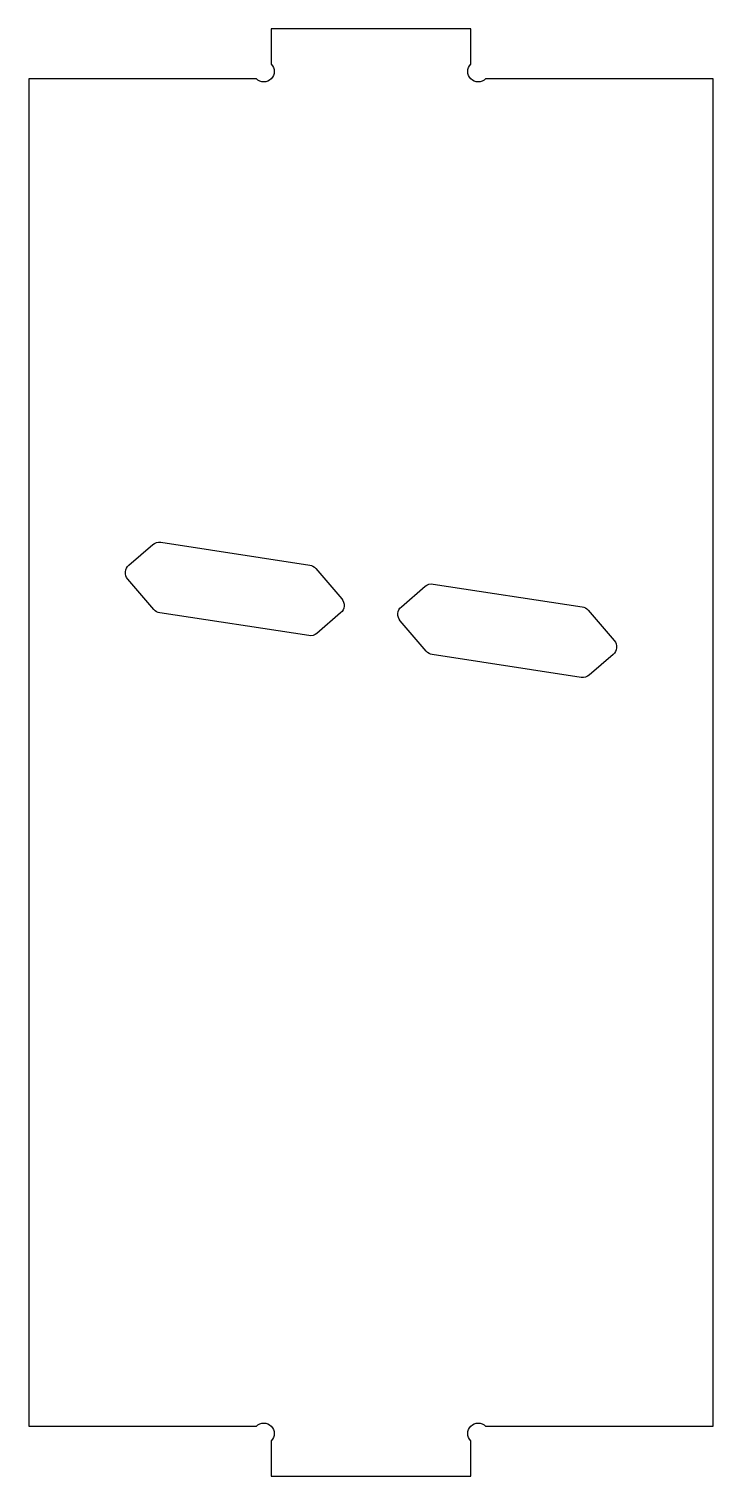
# Model space of a CAD drawing. Header units: millimetres. Extents: x 0 to 68, y -5 to 140.
import ezdxf

# ---------------------------------------------------------------- set-up
doc = ezdxf.new("R2010")
doc.units = ezdxf.units.MM

msp = doc.modelspace()

# ---------------------------------------------------------------- linework, layer by layer
for points in [[(44.25, 136.48), (44.25, 140), (24.25, 140), (24.25, 136.48, -1), (22.77, 135), (0, 135), (0, 0), (22.77, 0, -1), (24.25, -1.48), (24.25, -5), (44.25, -5), (44.25, -1.48, -1), (45.73, 0), (68.5, 0), (68.5, 135), (45.73, 135, -1)], [(28.71, 85.94), (31.32, 82.9, -0.414214), (31.21, 81.49), (28.82, 79.44, -0.218754), (28.02, 79.21), (13.11, 81.49, -0.17922), (12.5, 81.83), (9.89, 84.87, -0.414214), (10, 86.28), (12.39, 88.33, -0.218754), (13.19, 88.56), (28.11, 86.28, -0.17922)], [(56, 81.76), (58.61, 78.72, -0.414214), (58.5, 77.31), (56.11, 75.26, -0.218754), (55.31, 75.03), (40.39, 77.31, -0.17922), (39.79, 77.65), (37.18, 80.69, -0.414214), (37.29, 82.1), (39.68, 84.15, -0.218754), (40.48, 84.38), (55.39, 82.09, -0.17922)]]:
    msp.add_lwpolyline(points, format="xyb", close=True)

doc.saveas('drawing.dxf')
